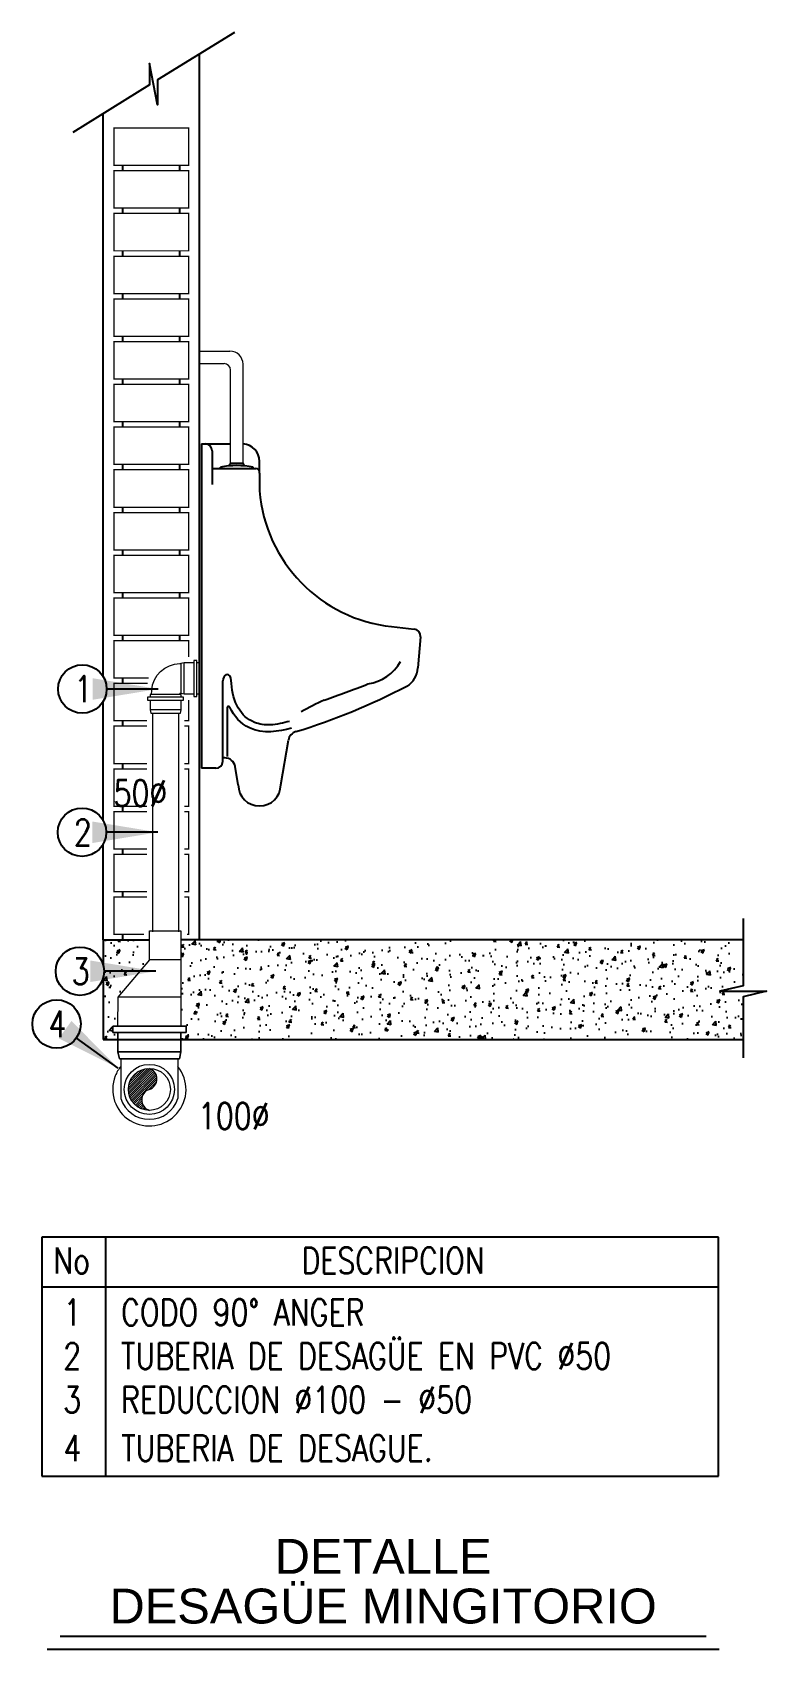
# Model space of a CAD drawing. Header units: millimetres. Extents: x 1309 to 1714, y 898 to 1242.
# Drawn here: x 1571 to 1572.122, y 1211.411 to 1213.885 of the extents above; entities that cross this region are included whole.
import ezdxf
from ezdxf.enums import TextEntityAlignment as Align

# ---------------------------------------------------------------- set-up
doc = ezdxf.new("R2010")
doc.units = ezdxf.units.MM
for name, color, linetype in [('Caseta Muebles', 151, 'Continuous'), ('Caseta Muros', 181, 'Continuous'), ('Detalles', 8, 'Continuous'), ('Letreros', 7, 'Continuous'), ('Num Pieza', 6, 'Continuous'), ('Texto', 7, 'Continuous')]:
    doc.layers.add(name, color=color, linetype=linetype)
for name, color, linetype, lineweight in [('Sanitario Accesorios', 41, 'Continuous', 15), ('Sanitario Tuberia', 131, 'Continuous', 15), ('Tubería', 140, 'Continuous', 20)]:
    doc.layers.add(name, color=color, linetype=linetype, lineweight=lineweight)
doc.styles.add('arial', font='arial.ttf')
doc.styles.add('Texto', font='simplex.shx', dxfattribs={"width": 0.8})
doc.dimstyles.new('Cotas', dxfattribs={"dimtxt": 0.125, "dimasz": 0.1, "dimexe": 0.05, "dimexo": 0.01, "dimgap": 0.02, "dimtad": 0, "dimtih": 1, "dimtoh": 1, "dimzin": 1, "dimdsep": 46, "dimtxsty": 'Texto', "dimcen": 0.01, "dimclrd": 1, "dimclre": 1, "dimclrt": 7, "dimaunit": 1, "dimadec": 4, "dimazin": 0, "dimtfac": 1, "dimtmove": 2, "dimatfit": 3, "dimfxl": 1.25, "dimarcsym": 0})

msp = doc.modelspace()

# ---------------------------------------------------------------- hatches: boundary and pattern name
h = msp.add_hatch()
h.set_pattern_fill('AR-CONC', color=8, scale=0.000266761)
h.set_pattern_definition([(50, (6.338288, 13.80969), (0.048599831, -0.0042519322), [0.005081804, -0.055899844]), (355, (6.338288, 13.80969), (-0.0094015832, 0.0509665848), [0.0040654432, -0.0447200311]), (100.4514447, (6.342337, 13.809334), (0.0391982477, 0.0467146506), [0.0043188688, -0.0475075968]), (46.1842, (6.33829, 13.82324), (0.072313415, -0.0112152688), [0.007622706, -0.083849766]), (96.6355576, (6.344314, 13.822306), (0.063330251, 0.0660037308), [0.006478306, -0.0712614595]), (351.184151, (6.33829, 13.82324), (0.063330251, 0.0660037308), [0.006098156, -0.0670797414]), (21, (6.345063, 13.819852), (0.040444862, -0.0272804039), [0.005081804, -0.055899844]), (326, (6.345063, 13.81985), (0.0164863934, 0.0491342333), [0.0040654432, -0.0447198752]), (71.451445, (6.348434, 13.81758), (0.0569312553, 0.0218538297), [0.0043188688, -0.0475075149]), (37.5, (6.338288, 13.809689), (0.00082392002, 0.0225560176), [0, -0.04417781615, 0, -0.0453974491, 0, -0.0448892687]), (7.5, (6.338288, 13.809689), (0.0178249044, 0.0267243069), [0, -0.02588332173, 0, -0.04316145535, 0, -0.01710874015]), (327.5, (6.323178, 13.809689), (0.03617033226, -0.00152820757), [0, -0.0169393467, 0, -0.05285076165, 0, -0.07012889527]), (317.5, (6.316402, 13.80969), (0.03951514264, 0.00678280546), [0, -0.0220211507, 0, -0.03509832633, 0, -0.04980167925])])
h.paths.add_polyline_path([(1572.08643, 1212.49724), (1571.22711, 1212.49724), (1571.22711, 1212.36519), (1571.23477, 1212.36519), (1571.23477, 1212.35561), (1571.22711, 1212.35561), (1571.22711, 1212.34482), (1572.08643, 1212.34482), (1572.08643, 1212.40986), (1572.12212, 1212.41833), (1572.05073, 1212.41833), (1572.08643, 1212.4268)])
h.paths.add_polyline_path([(1571.17873, 1212.49724), (1571.10832, 1212.49724), (1571.10832, 1212.45875, -0.0666289), (1571.10963, 1212.44902, -0.0666289), (1571.10832, 1212.43929), (1571.10832, 1212.34482), (1571.13037, 1212.34482), (1571.13037, 1212.35561), (1571.12271, 1212.35561), (1571.12271, 1212.36519), (1571.13015, 1212.36519), (1571.13036, 1212.4094), (1571.17873, 1212.46657)])
at = {"layer": 'Sanitario Accesorios'}
h = msp.add_hatch(dxfattribs=at)
h.set_pattern_fill('ANSI31', color=8, scale=0.000754315, style=0)
h.set_pattern_definition([(45, (1447.0740923, 1145.454969), (-0.001693484492, 0.001693484492), [])])
h.paths.add_polyline_path([(1571.17874, 1212.30051, 0.4142136), (1571.14663, 1212.2684, 0.4142136), (1571.17874, 1212.23629, -0.7204707), (1571.17874, 1212.2684, 0.7204707)])

# ---------------------------------------------------------------- linework, layer by layer
at = {"color": 6}
for p, q in [((1572.04866, 1212.04239), (1571.0142, 1212.04239)), ((1571.0142, 1212.04239), (1571.0142, 1211.67694)), ((1571.11171, 1212.04239), (1571.11171, 1211.67694)), ((1572.04866, 1211.67694), (1572.04866, 1212.04239)), ((1571.0142, 1211.96636), (1572.04866, 1211.96636)), ((1571.0142, 1211.67694), (1572.04866, 1211.67694))]:
    msp.add_line(p, q, dxfattribs=at)
msp.add_lwpolyline([(1572.08643, 1212.52968), (1572.08643, 1212.4268), (1572.05073, 1212.41833), (1572.12212, 1212.41833), (1572.08643, 1212.40986), (1572.08643, 1212.3166)])
at = {"layer": 'Caseta Muebles'}
for p, q in [((1571.25856, 1213.25588), (1571.25856, 1212.75948)), ((1571.25856, 1213.25588), (1571.26396, 1213.25588)), ((1571.26396, 1213.25588), (1571.30288, 1213.25588)), ((1571.27476, 1213.24509), (1571.27476, 1213.19364)), ((1571.34725, 1213.21074), (1571.34709, 1213.22889)), ((1571.27506, 1213.2181), (1571.34169, 1213.2181)), ((1571.28738, 1213.2181), (1571.28738, 1213.22016)), ((1571.28738, 1213.2181), (1571.33738, 1213.2181)), ((1571.30288, 1213.22643), (1571.32188, 1213.22643)), ((1571.33738, 1213.2181), (1571.33738, 1213.22016)), ((1571.34725, 1213.21074), (1571.34709, 1213.2127)), ((1571.34725, 1213.21074), (1571.34725, 1213.18374)), ((1571.54907, 1212.97616), (1571.58364, 1212.97245)), ((1571.59325, 1212.9608), (1571.5892, 1212.91289)), ((1571.29095, 1212.77019), (1571.29095, 1212.89312)), ((1571.29773, 1212.85197), (1571.29773, 1212.77756)), ((1571.37948, 1212.73427), (1571.39121, 1212.8027)), ((1571.28016, 1212.75948), (1571.25856, 1212.75948)), ((1571.29399, 1212.77544), (1571.29099, 1212.77544)), ((1571.3147, 1212.73427), (1571.30995, 1212.76198))]:
    msp.add_line(p, q, dxfattribs=at)
for centre, radius, start, end in [((1571.26396, 1213.24509), 0.0108, 0, 90), ((1571.3201, 1213.22889), 0.02699, 0, 86.22976), ((1571.31238, 1213.0875), 0.13499, 79.32743, 100.67257), ((1571.3161, 1213.21625), 0.01669, 142.40285, 159.97576), ((1571.30865, 1213.21625), 0.01669, 20.02424, 37.59715), ((1571.34169, 1213.2127), 0.0054, 0, 90), ((1571.57327, 1213.20159), 0.22672, 184.51371, 263.87323), ((1571.58249, 1212.96171), 0.0108, 355.16945, 83.87323), ((1571.50224, 1212.95711), 0.0695, 278.75443, 330.3515), ((1571.55485, 1212.91482), 0.0344, 299.9079, 356.77722), ((1571.09796, 1213.79913), 1.02974, 287.22283, 297.40982), ((1569.852, 1217.30829), 4.72161, 289.73134, 290.59437), ((1571.63616, 1212.44867), 0.45668, 114.59867, 119.57359), ((1571.29989, 1212.85197), 0.00216, 24.81015, 180), ((1571.40717, 1212.79996), 0.01619, 105.45362, 170.27242), ((1571.28016, 1212.77027), 0.0108, 270, 359.57146), ((1571.29399, 1212.75925), 0.01619, 9.72758, 90), ((1571.34709, 1212.73427), 0.03239, 180, 0)]:
    msp.add_arc(centre, radius, start, end, dxfattribs=at)
msp.add_spline([(1571.39307, 1212.83127), (1571.36349, 1212.82592), (1571.33951, 1212.82961), (1571.30418, 1212.88939), (1571.29992, 1212.90228), (1571.29569, 1212.90241), (1571.29095, 1212.89312)], degree=3, dxfattribs=at)
msp.add_open_spline([(1571.39575, 1212.82081), (1571.37699, 1212.81601), (1571.35245, 1212.81119), (1571.31819, 1212.82779), (1571.30825, 1212.83904), (1571.30185, 1212.85288)], degree=3, knots=[0, 0, 0, 0, 0.053682936, 0.053682936, 0.087991228, 0.087991228, 0.087991228, 0.087991228], dxfattribs=at)
at = {"layer": 'Caseta Muros'}
for p, q in [((1571.25535, 1212.49724), (1571.25535, 1213.85213)), ((1571.10832, 1212.89943), (1571.10832, 1213.76113)), ((1571.13847, 1213.67348), (1571.13847, 1213.68165)), ((1571.2252, 1213.67348), (1571.2252, 1213.68165)), ((1571.13847, 1213.60813), (1571.13847, 1213.6163)), ((1571.2252, 1213.60813), (1571.2252, 1213.6163)), ((1571.13847, 1213.54279), (1571.13847, 1213.55096)), ((1571.2252, 1213.54279), (1571.2252, 1213.55096)), ((1571.13847, 1213.47744), (1571.13847, 1213.48561)), ((1571.2252, 1213.47744), (1571.2252, 1213.48561)), ((1571.13847, 1213.41209), (1571.13847, 1213.42026)), ((1571.2252, 1213.41209), (1571.2252, 1213.42026)), ((1571.13847, 1213.34675), (1571.13847, 1213.35492)), ((1571.2252, 1213.34675), (1571.2252, 1213.35492)), ((1571.13847, 1213.2814), (1571.13847, 1213.28957)), ((1571.2252, 1213.2814), (1571.2252, 1213.28957)), ((1571.13847, 1213.21605), (1571.13847, 1213.22422)), ((1571.2252, 1213.21605), (1571.2252, 1213.22422)), ((1571.13847, 1213.15071), (1571.13847, 1213.15888)), ((1571.2252, 1213.15071), (1571.2252, 1213.15888)), ((1571.13847, 1213.08536), (1571.13847, 1213.09353)), ((1571.2252, 1213.08536), (1571.2252, 1213.09353)), ((1571.13847, 1213.02001), (1571.13847, 1213.02818)), ((1571.2252, 1213.02001), (1571.2252, 1213.02818)), ((1571.13847, 1212.95467), (1571.13847, 1212.96284)), ((1571.2252, 1212.95467), (1571.2252, 1212.96284)), ((1571.13847, 1212.88932), (1571.13847, 1212.89749)), ((1571.10832, 1212.67934), (1571.10832, 1212.86207)), ((1571.13847, 1212.82397), (1571.13847, 1212.83214)), ((1571.13847, 1212.75863), (1571.13847, 1212.7668)), ((1571.13847, 1212.69328), (1571.13847, 1212.70145)), ((1571.10832, 1212.49724), (1571.10832, 1212.64389)), ((1571.13847, 1212.62794), (1571.13847, 1212.6361)), ((1571.13847, 1212.56259), (1571.13847, 1212.57076)), ((1571.13847, 1212.49724), (1571.13847, 1212.50541))]:
    msp.add_line(p, q, dxfattribs=at)
at = {"layer": 'Caseta Muros', "const_width": 0.00203}
for points in [[(1571.12466, 1213.73883), (1571.23902, 1213.73883), (1571.23902, 1213.68165), (1571.12466, 1213.68165)], [(1571.12466, 1213.67348), (1571.23902, 1213.67348), (1571.23902, 1213.6163), (1571.12466, 1213.6163)], [(1571.12466, 1213.60813), (1571.23902, 1213.60813), (1571.23902, 1213.55096), (1571.12466, 1213.55096)], [(1571.12466, 1213.54279), (1571.23902, 1213.54279), (1571.23902, 1213.48561), (1571.12466, 1213.48561)], [(1571.12466, 1213.47744), (1571.23902, 1213.47744), (1571.23902, 1213.42026), (1571.12466, 1213.42026)], [(1571.12466, 1213.41209), (1571.23902, 1213.41209), (1571.23902, 1213.35492), (1571.12466, 1213.35492)], [(1571.12466, 1213.34675), (1571.23902, 1213.34675), (1571.23902, 1213.28957), (1571.12466, 1213.28957)], [(1571.12466, 1213.2814), (1571.23902, 1213.2814), (1571.23902, 1213.22422), (1571.12466, 1213.22422)], [(1571.12466, 1213.21605), (1571.23902, 1213.21605), (1571.23902, 1213.15888), (1571.12466, 1213.15888)], [(1571.12466, 1213.15071), (1571.23902, 1213.15071), (1571.23902, 1213.09353), (1571.12466, 1213.09353)], [(1571.12466, 1213.08536), (1571.23902, 1213.08536), (1571.23902, 1213.02818), (1571.12466, 1213.02818)], [(1571.12466, 1213.02001), (1571.23902, 1213.02001), (1571.23902, 1212.96284), (1571.12466, 1212.96284)]]:
    msp.add_lwpolyline(points, close=True, dxfattribs=at)
for points in [[(1571.17782, 1212.89749), (1571.12466, 1212.89749), (1571.12466, 1212.95467), (1571.23902, 1212.95467), (1571.23902, 1212.9295)], [(1571.17501, 1212.83214), (1571.12466, 1212.83214), (1571.12466, 1212.88932), (1571.17614, 1212.88932)], [(1571.23902, 1212.86377), (1571.23902, 1212.83214), (1571.232, 1212.83214)], [(1571.17501, 1212.7668), (1571.12466, 1212.7668), (1571.12466, 1212.82397), (1571.17501, 1212.82397)], [(1571.232, 1212.82397), (1571.23902, 1212.82397), (1571.23902, 1212.7668), (1571.232, 1212.7668)], [(1571.17501, 1212.70145), (1571.12466, 1212.70145), (1571.12466, 1212.75863), (1571.17501, 1212.75863)], [(1571.232, 1212.75863), (1571.23902, 1212.75863), (1571.23902, 1212.70145), (1571.232, 1212.70145)], [(1571.17501, 1212.6361), (1571.12466, 1212.6361), (1571.12466, 1212.69328), (1571.17501, 1212.69328)], [(1571.232, 1212.69328), (1571.23902, 1212.69328), (1571.23902, 1212.6361), (1571.232, 1212.6361)], [(1571.17501, 1212.57076), (1571.12466, 1212.57076), (1571.12466, 1212.62794), (1571.17501, 1212.62794)], [(1571.232, 1212.62794), (1571.23902, 1212.62794), (1571.23902, 1212.57076), (1571.232, 1212.57076)], [(1571.17062, 1212.50541), (1571.12466, 1212.50541), (1571.12466, 1212.56259), (1571.17501, 1212.56259)], [(1571.232, 1212.56259), (1571.23902, 1212.56259), (1571.23902, 1212.50541), (1571.23639, 1212.50541)]]:
    msp.add_lwpolyline(points, dxfattribs=at)
at = {"layer": 'Detalles', "color": 4}
for p, q in [((1571.10832, 1212.49724), (1571.10832, 1212.45875)), ((1571.10832, 1212.49724), (1571.17894, 1212.49724)), ((1572.08643, 1212.49724), (1571.22807, 1212.49724)), ((1571.10832, 1212.43929), (1571.10832, 1212.34482)), ((1571.10832, 1212.34482), (1572.08643, 1212.34482))]:
    msp.add_line(p, q, dxfattribs=at)
at = {"layer": 'Detalles', "color": 1}
msp.add_lwpolyline([(1571.30869, 1213.88515), (1571.19138, 1213.81253), (1571.19116, 1213.77432), (1571.17906, 1213.83755), (1571.17887, 1213.8048), (1571.06156, 1213.73218)], dxfattribs=at)
at = {"layer": 'Letreros', "color": 5}
msp.add_line((1572.02962, 1211.4314), (1571.0426, 1211.4314), dxfattribs=at)
at = {"layer": 'Letreros', "color": 7}
msp.add_line((1572.04963, 1211.4114), (1571.02259, 1211.4114), dxfattribs=at)
at = {"layer": 'Num Pieza', "color": 6}
for centre in [(1571.07639, 1212.88075), (1571.07585, 1212.66162), (1571.07263, 1212.44902), (1571.03696, 1212.3684)]:
    msp.add_circle(centre, 0.037, dxfattribs=at)
at = {"layer": 'Sanitario Accesorios'}
for p, q in [((1571.23196, 1212.87313), (1571.23196, 1212.92078)), ((1571.22739, 1212.84915), (1571.17974, 1212.84915)), ((1571.17873, 1212.46657), (1571.17873, 1212.51078)), ((1571.17873, 1212.51078), (1571.22711, 1212.51078)), ((1571.22711, 1212.51078), (1571.22711, 1212.36519)), ((1571.17873, 1212.46657), (1571.13036, 1212.4094)), ((1571.22711, 1212.46657), (1571.17873, 1212.46657)), ((1571.13036, 1212.4094), (1571.13015, 1212.36519)), ((1571.22711, 1212.4094), (1571.13036, 1212.4094)), ((1571.22711, 1212.32604), (1571.13037, 1212.32604)), ((1571.13037, 1212.32604), (1571.22711, 1212.32604)), ((1571.13512, 1212.3152), (1571.13512, 1212.25435)), ((1571.22236, 1212.3152), (1571.22236, 1212.25435))]:
    msp.add_line(p, q, dxfattribs=at)
msp.add_lwpolyline([(1571.18222, 1212.87254), (1571.18254, 1212.87869, -0.3989595), (1571.22557, 1212.91953), (1571.22662, 1212.91953)], format="xyb", dxfattribs=at)
for points in [[(1571.24653, 1212.92078), (1571.23196, 1212.92078), (1571.22662, 1212.91953), (1571.22662, 1212.87438), (1571.23196, 1212.87313), (1571.24653, 1212.87313)], [(1571.25125, 1212.87313), (1571.25535, 1212.87313), (1571.25535, 1212.92078), (1571.25125, 1212.92078)], [(1571.22739, 1212.86844), (1571.22739, 1212.87254), (1571.17974, 1212.87254), (1571.17974, 1212.86844)], [(1571.17974, 1212.86372), (1571.17974, 1212.84915), (1571.18099, 1212.84381), (1571.22614, 1212.84381), (1571.22739, 1212.84915), (1571.22739, 1212.86372)], [(1571.13037, 1212.35561), (1571.13037, 1212.32604), (1571.13292, 1212.3152), (1571.22457, 1212.3152), (1571.22711, 1212.32604), (1571.22711, 1212.35561)], [(1571.22711, 1212.35561), (1571.22711, 1212.32604), (1571.22457, 1212.3152), (1571.13292, 1212.3152), (1571.13037, 1212.32604), (1571.13037, 1212.35561)]]:
    msp.add_lwpolyline(points, dxfattribs=at)
for points in [[(1571.24653, 1212.86935), (1571.25125, 1212.86935), (1571.25125, 1212.92456), (1571.24653, 1212.92456)], [(1571.23117, 1212.86372), (1571.23117, 1212.86844), (1571.17596, 1212.86844), (1571.17596, 1212.86372)], [(1571.23477, 1212.35561), (1571.23477, 1212.36519), (1571.12271, 1212.36519), (1571.12271, 1212.35561)], [(1571.12271, 1212.35561), (1571.12271, 1212.36519), (1571.23477, 1212.36519), (1571.23477, 1212.35561)]]:
    msp.add_lwpolyline(points, close=True, dxfattribs=at)
for radius in [0.03824, 0.03211]:
    msp.add_circle((1571.17874, 1212.2684), radius, dxfattribs=at)
for centre, radius, start, end in [((1571.22695, 1212.87233), 0.00205, 98.10509, 174.03638), ((1571.17874, 1212.2684), 0.05603, 158.50537, 38.87772), ((1571.17874, 1212.2684), 0.05603, 141.12228, 158.50537), ((1571.17874, 1212.2684), 0.04582, 197.84712, 342.15288)]:
    msp.add_arc(centre, radius, start, end, dxfattribs=at)
at = {"layer": 'Sanitario Accesorios', "color": 8}
for centre, start, end in [((1571.17338, 1212.28445), 288.45671, 71.54329), ((1571.1841, 1212.25234), 108.45671, 251.54329)]:
    msp.add_arc(centre, 0.01693, start, end, dxfattribs=at)
at = {"layer": 'Sanitario Tuberia'}
for p, q in [((1571.18365, 1212.84381), (1571.18365, 1212.50912)), ((1571.22328, 1212.84381), (1571.22328, 1212.50912))]:
    msp.add_line(p, q, dxfattribs=at)
at = {"layer": 'Tubería'}
for p, q in [((1571.25535, 1213.3976), (1571.30188, 1213.3976)), ((1571.25535, 1213.3786), (1571.29288, 1213.3786)), ((1571.32188, 1213.22643), (1571.32188, 1213.3776)), ((1571.30288, 1213.22643), (1571.30288, 1213.3686)), ((1571.28738, 1213.2181), (1571.28738, 1213.22016)), ((1571.28738, 1213.2181), (1571.33738, 1213.2181)), ((1571.30288, 1213.22643), (1571.32188, 1213.22643)), ((1571.33738, 1213.2181), (1571.33738, 1213.22016))]:
    msp.add_line(p, q, dxfattribs=at)
for centre, radius, start, end in [((1571.29288, 1213.3686), 0.01, 0, 90), ((1571.30188, 1213.3776), 0.02, 0, 90), ((1571.31238, 1213.0875), 0.13499, 79.32743, 100.67257), ((1571.3161, 1213.21625), 0.01669, 142.40285, 159.97576), ((1571.30865, 1213.21625), 0.01669, 20.02424, 37.59715)]:
    msp.add_arc(centre, radius, start, end, dxfattribs=at)

# ---------------------------------------------------------------- texts
at = {"layer": 'Letreros', "lineweight": -2, "style": 'arial'}
for s, height, p in [('DETALLE', 0.053352, (1571.53611, 1211.52744)), ('DESAGÜE MINGITORIO', 0.0533523, (1571.53611, 1211.45141))]:
    msp.add_text(s, height=height, dxfattribs=at).set_placement(p, align=Align.CENTER)
at = {"layer": 'Texto', "style": 'Texto', "width": 0.8}
for s, height, p in [('1', 0.04001, (1571.0776, 1212.88075)), ('50%%C', 0.040014, (1571.16505, 1212.72146)), ('2', 0.04001, (1571.07706, 1212.66162)), ('3', 0.04001, (1571.07384, 1212.44902)), ('4', 0.04001, (1571.03818, 1212.3684))]:
    msp.add_text(s, height=height, dxfattribs=at).set_placement(p, align=Align.MIDDLE)
for s, height, p in [('100%%c', 0.040014, (1571.25279, 1212.20764)), ('CODO 90%%D ANGER ', 0.0400142, (1571.13552, 1211.90722)), ('TUBERIA DE DESAGÜE EN PVC %%C50', 0.0400142, (1571.13552, 1211.84053)), ('REDUCCION %%C100 - %%C50', 0.0400142, (1571.13552, 1211.77384)), ('TUBERIA DE DESAGUE.', 0.0400142, (1571.13576, 1211.69969))]:
    msp.add_text(s, height=height, dxfattribs=at).set_placement(p)
for s, height, p in [('No', 0.040014, (1571.06009, 1211.98658)), ('DESCRIPCION', 0.0400142, (1571.5511, 1211.98658)), ('1', 0.04001, (1571.06093, 1211.90722)), ('2', 0.04001, (1571.06093, 1211.84053)), ('3', 0.04001, (1571.06093, 1211.77384)), ('4', 0.04001, (1571.06117, 1211.69969))]:
    msp.add_text(s, height=height, dxfattribs=at).set_placement(p, align=Align.CENTER)

# ---------------------------------------------------------------- leaders
at = {"layer": 'Num Pieza', "color": 6}
for points in [[(1571.19234, 1212.88075), (1571.11338, 1212.88075)], [(1571.1918, 1212.66162), (1571.11284, 1212.66162)], [(1571.18858, 1212.44902), (1571.10963, 1212.44902)], [(1571.13094, 1212.30088), (1571.06711, 1212.34734)]]:
    msp.add_leader(points, dimstyle='Cotas', override={"dimgap": 0.02, "dimtad": 0}, dxfattribs=at)

doc.saveas('drawing.dxf')
